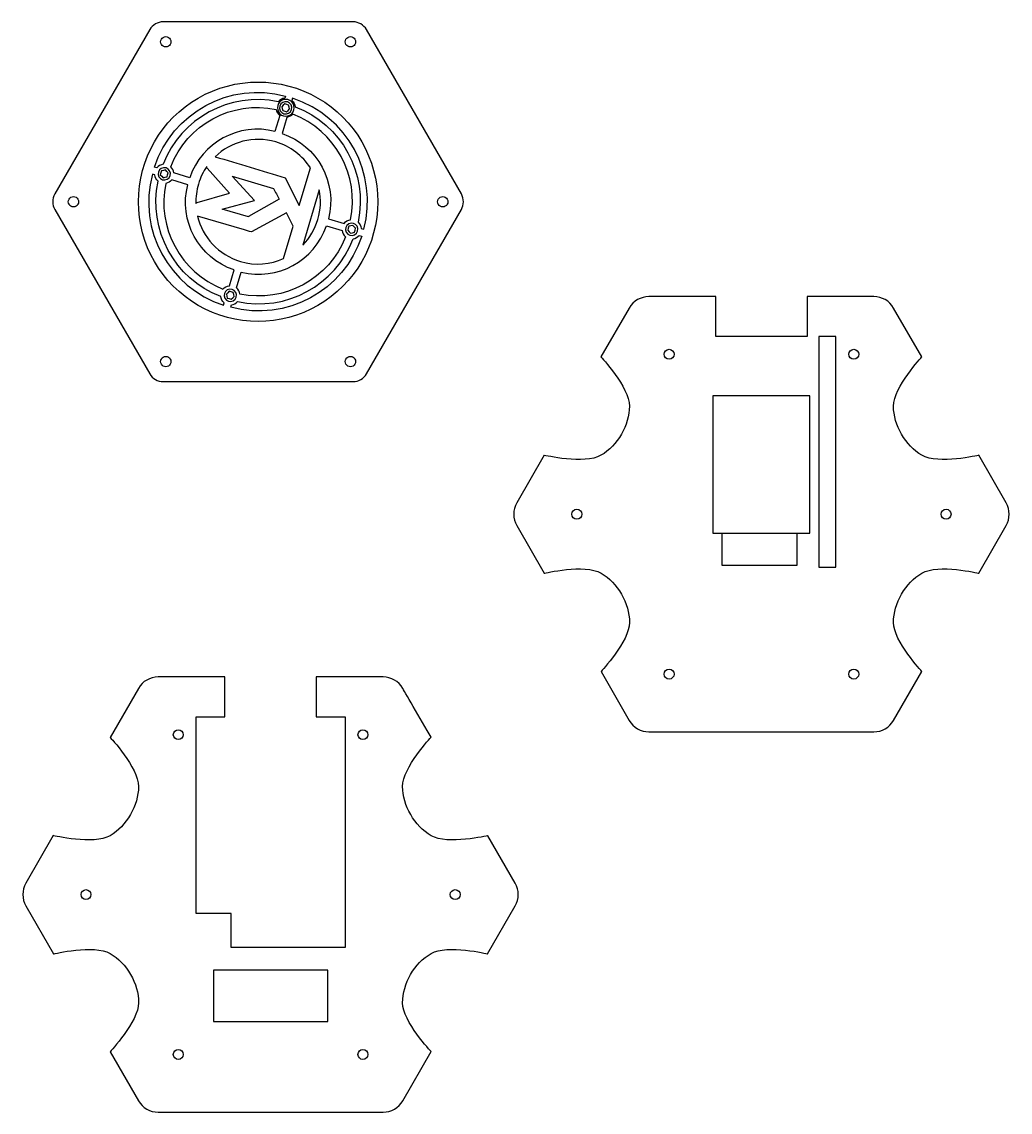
# Model space of a CAD drawing. Extents: x -1 to 378, y 24 to 215.
# Drawn here: x 204.9 to 378, y 24.3 to 215.2 of the extents above; entities that cross this region are included whole.
import ezdxf

# ---------------------------------------------------------------- set-up
doc = ezdxf.new("R2010")
doc.units = 0
doc.layers.add('Layer_1', color=7, linetype='CONTINUOUS')

msp = doc.modelspace()

# ---------------------------------------------------------------- linework, layer by layer
at = {"layer": 'Layer_1', "color": 7}
for p, q in [((262.934968, 215.189214), (229.708668, 215.189214)), ((281.910868, 185.050254), (265.297708, 213.825094)), ((229.252982, 211.684736), (229.252982, 211.684736)), ((261.583012, 211.684736), (261.583012, 211.684736)), ((213.088007, 183.686131), (213.088007, 183.686131)), ((225.364723, 183.686131), (225.364723, 183.686131)), ((277.748022, 183.686131), (277.748022, 183.686131)), ((265.297708, 153.54718), (281.910868, 182.322007)), ((326.455368, 167.073956), (314.764768, 167.073956)), ((326.455368, 160.073956), (326.455368, 167.073956)), ((354.145968, 167.073956), (342.455368, 167.073956)), ((342.455368, 167.073956), (342.455368, 160.073956)), ((311.300668, 165.073956), (306.357988, 156.509136)), ((362.556208, 156.505566), (357.610068, 165.073956)), ((342.455368, 160.073956), (326.455368, 160.073956)), ((347.505368, 160.073246), (344.505368, 160.073246)), ((344.505368, 160.073246), (344.505368, 125.673246)), ((347.505368, 125.673246), (347.505368, 160.073246)), ((317.415368, 156.966736), (317.415368, 156.966736)), ((349.745368, 156.966736), (349.745368, 156.966736)), ((229.252982, 155.687534), (229.252982, 155.687534)), ((261.583012, 155.687534), (261.583012, 155.687534)), ((229.708668, 152.18306), (229.708668, 152.18306)), ((342.955368, 149.673246), (325.955368, 149.673246)), ((325.955368, 149.673246), (325.955368, 125.673246)), ((342.955368, 125.673246), (342.955368, 149.673246)), ((311.334188, 147.894316), (311.334188, 147.894316)), ((296.411888, 139.281596), (291.610068, 130.968446)), ((377.300668, 130.968676), (372.498818, 139.284306)), ((301.250358, 128.968116), (301.250358, 128.968116)), ((365.910358, 128.968116), (365.910358, 128.968116)), ((291.610068, 126.968446), (296.422568, 118.644376)), ((372.496498, 118.644536), (377.300668, 126.968676)), ((325.955368, 125.673246), (342.955368, 125.673246)), ((344.505368, 125.673246), (344.505368, 122.073246)), ((347.505368, 122.073246), (347.505368, 125.673246)), ((344.505368, 122.073246), (344.505368, 119.673246)), ((347.505368, 119.673246), (347.505368, 122.073246)), ((344.505368, 119.673246), (347.505368, 119.673246)), ((306.370778, 101.413966), (311.300668, 92.863716)), ((357.610068, 92.863716), (362.553758, 101.422986)), ((317.415368, 100.969526), (317.415368, 100.969526)), ((349.745368, 100.969526), (349.745368, 100.969526)), ((314.764768, 90.863716), (354.145968, 90.863716))]:
    msp.add_line(p, q, dxfattribs=at)
at = {"layer": 'Layer_1', "color": 3}
for p, q in [((250.724314, 200.573512), (250.466052, 200.328089)), ((250.982634, 200.818808), (250.724314, 200.573512)), ((251.324254, 200.717784), (250.982634, 200.818761)), ((251.100413, 202.171903), (250.991507, 201.803733)), ((251.665863, 200.616783), (251.324254, 200.717761)), ((251.749256, 200.270429), (251.665886, 200.616783)), ((252.364553, 201.798136), (252.247939, 201.403648)), ((250.104598, 198.80402), (249.275127, 195.998671)), ((250.115022, 200.431876), (250.115022, 200.431876)), ((250.466052, 200.328089), (250.466052, 200.328089)), ((250.466052, 200.328089), (250.549306, 199.981664)), ((250.549306, 199.981664), (250.632676, 199.635345)), ((250.6327, 199.635345), (250.974308, 199.534368)), ((250.974308, 199.534321), (251.315952, 199.433344)), ((251.315952, 199.433332), (251.574283, 199.678627)), ((251.574283, 199.678627), (251.832545, 199.924051)), ((251.832545, 199.924051), (251.749291, 200.270429)), ((251.376503, 198.456534), (250.539266, 195.624891)), ((249.414349, 194.145015), (249.414349, 194.145015)), ((228.185301, 189.715482), (228.185301, 189.715482)), ((228.557949, 189.605293), (228.185301, 189.715482)), ((229.394591, 189.083745), (229.293614, 188.742124)), ((229.740945, 189.167127), (229.394591, 189.083756)), ((230.087323, 189.250416), (229.740945, 189.167162)), ((230.087323, 189.250416), (230.087323, 189.250416)), ((230.332747, 188.992154), (230.087323, 189.250416)), ((230.191122, 189.601446), (230.191122, 189.601446)), ((231.00828, 189.823351), (231.00828, 189.823351)), ((237.295281, 189.724636), (237.340406, 189.877419)), ((237.427274, 189.589412), (237.295281, 189.724636)), ((237.340499, 189.877419), (237.340639, 189.877419)), ((241.316205, 185.159344), (237.427274, 189.589412)), ((253.512581, 183.017821), (255.466895, 189.627355)), ((227.82268, 188.489273), (227.82268, 188.489273)), ((228.211256, 188.374304), (227.82268, 188.489273)), ((229.192566, 188.400516), (229.437862, 188.142184)), ((229.293555, 188.742124), (229.192578, 188.400516)), ((229.437862, 188.142184), (229.683285, 187.883923)), ((229.683285, 187.883923), (230.02971, 187.967176)), ((230.02971, 187.967188), (230.376029, 188.050558)), ((230.578042, 188.733834), (230.332747, 188.992154)), ((230.376029, 188.05057), (230.477006, 188.392214)), ((230.477053, 188.392214), (230.57803, 188.733834)), ((233.995936, 186.663951), (231.185223, 187.495032)), ((234.358545, 187.890161), (231.56376, 188.716542)), ((241.778497, 188.158322), (249.003071, 186.022116)), ((245.677001, 183.876874), (241.778497, 188.158322)), ((251.059707, 187.862351), (253.512581, 183.017821)), ((230.140668, 186.901749), (230.140668, 186.901749)), ((249.003071, 186.022116), (249.003141, 186.022116)), ((257.025796, 185.783304), (254.164339, 176.105134)), ((235.417803, 183.374529), (235.449752, 183.482969)), ((235.449729, 183.482969), (235.634077, 183.524713)), ((235.634077, 183.524759), (241.316205, 185.159344)), ((240.055085, 182.375717), (245.677001, 183.876874)), ((250.01008, 184.149746), (244.629158, 181.092058)), ((244.610396, 181.028813), (240.055085, 182.375717)), ((251.270279, 181.713943), (245.135233, 178.384422)), ((252.443143, 179.400677), (251.270279, 181.713943)), ((235.707757, 181.171931), (235.707757, 181.171931)), ((243.933615, 178.739719), (235.707757, 181.171931)), ((244.629158, 181.092058), (244.610385, 181.02886)), ((258.285173, 179.482089), (261.034181, 178.669268)), ((258.647749, 180.70831), (261.38083, 179.9002)), ((262.516111, 180.53617), (262.516111, 180.53617)), ((262.910213, 179.545322), (262.563794, 179.462068)), ((262.910213, 179.545357), (262.910213, 179.545357)), ((263.155606, 179.287095), (262.910213, 179.545357)), ((263.014004, 179.896352), (263.014004, 179.896352)), ((244.441872, 178.589431), (243.933615, 178.739719)), ((244.833876, 178.473529), (244.441872, 178.589431)), ((245.135233, 178.384422), (244.833876, 178.473505)), ((250.765509, 173.726932), (252.443143, 179.400677)), ((262.015421, 178.695411), (262.260748, 178.437091)), ((262.116447, 179.037066), (262.015423, 178.695411)), ((262.217441, 179.378675), (262.116452, 179.037066)), ((262.563794, 179.462068), (262.217441, 179.378698)), ((262.260748, 178.437091), (262.506173, 178.178829)), ((262.506173, 178.178864), (262.852558, 178.262118)), ((262.852558, 178.262153), (263.198912, 178.345523)), ((263.400932, 179.028775), (263.155606, 179.287095)), ((263.198912, 178.345546), (263.299901, 178.687155)), ((263.299905, 178.687155), (263.400929, 179.028775)), ((264.008144, 177.789938), (264.458453, 177.656802)), ((264.386615, 179.011425), (264.820996, 178.882988)), ((264.458453, 177.656802), (264.458453, 177.656802)), ((264.820996, 178.882988), (264.820996, 178.882988)), ((254.164339, 176.105134), (254.164339, 176.105134)), ((261.639582, 177.55916), (261.639582, 177.55916)), ((241.286425, 168.980861), (242.104446, 171.74737)), ((242.542846, 168.580765), (243.368621, 171.373614)), ((240.409928, 167.608992), (240.409928, 167.608992)), ((241.01922, 167.750629), (240.760959, 167.505193)), ((240.760959, 167.505193), (240.760959, 167.505193)), ((240.760959, 167.505193), (240.844212, 167.158816)), ((240.844212, 167.158816), (240.927583, 166.812461)), ((240.927606, 166.812461), (241.26925, 166.711484)), ((241.27754, 167.995948), (241.01922, 167.750629)), ((241.26925, 166.711461), (241.610858, 166.610483)), ((241.61916, 167.894924), (241.27754, 167.995901)), ((241.610858, 166.610437), (241.86919, 166.855767)), ((241.960804, 167.7939), (241.61916, 167.894877)), ((241.86919, 166.855767), (242.127452, 167.101156)), ((242.044163, 167.44758), (241.960792, 167.7939)), ((242.127452, 167.101156), (242.044198, 167.44758)), ((240.279124, 165.574067), (240.399469, 165.981101)), ((241.543299, 165.200358), (241.671445, 165.633651))]:
    msp.add_line(p, q, dxfattribs=at)
at = {"layer": 'Layer_1', "color": 1}
for p, q in [((249.694147, 200.138325), (249.694147, 200.138325)), ((327.577748, 125.647406), (340.653614, 125.647406)), ((327.577748, 119.983713), (327.577748, 125.647406)), ((340.653614, 125.647406), (340.653614, 119.983713)), ((340.653614, 119.983713), (327.577748, 119.983713)), ((240.501508, 100.470386), (228.810908, 100.470386)), ((240.501508, 93.470386), (240.501508, 100.470386)), ((268.192108, 100.470386), (256.501508, 100.470386)), ((256.501508, 100.470386), (256.501508, 93.470386)), ((225.346808, 98.470386), (220.399638, 89.897906)), ((271.656208, 98.470426), (271.656208, 98.470386)), ((235.451508, 59.070386), (235.451508, 93.470386)), ((235.451508, 93.470386), (240.501508, 93.470386)), ((256.501508, 93.470386), (261.551508, 93.470386)), ((261.551508, 93.470386), (261.551508, 59.070386)), ((231.474538, 90.363626), (231.474538, 90.363626)), ((263.804518, 90.363626), (263.804518, 90.363626)), ((225.380288, 81.291226), (225.380288, 81.291226)), ((210.461448, 72.684496), (205.656208, 64.365286)), ((291.346808, 64.365306), (286.546488, 72.676786)), ((215.309528, 62.365016), (215.309528, 62.365016)), ((279.969528, 62.365016), (279.969528, 62.365016)), ((205.656208, 60.365286), (210.499198, 51.976986)), ((286.509928, 51.987586), (291.346808, 60.365306)), ((241.624448, 59.070386), (235.451508, 59.070386)), ((241.624448, 53.070386), (241.624448, 59.070386)), ((261.551508, 59.070386), (261.551508, 53.070386)), ((258.551508, 53.070386), (241.624448, 53.070386)), ((261.551508, 53.070386), (258.551508, 53.070386)), ((238.501508, 49.145016), (238.501508, 40.145016)), ((258.501508, 49.145016), (238.501508, 49.145016)), ((258.501508, 40.145016), (258.501508, 49.145016)), ((238.501508, 40.145016), (258.501508, 40.145016)), ((220.393468, 34.839596), (225.346808, 26.260156)), ((271.656208, 26.260156), (276.631138, 34.876986)), ((231.474538, 34.366416), (231.474538, 34.366416)), ((263.804518, 34.366416), (263.804518, 34.366416)), ((228.810908, 24.260156), (268.192108, 24.260156))]:
    msp.add_line(p, q, dxfattribs=at)
at = {"layer": 'Layer_1', "color": 7}
for points in [[(229.708668, 215.189214), (228.73396, 215.189214), (227.833293, 214.669215), (227.345938, 213.825094)], [(265.297708, 213.825094), (264.810351, 214.669218), (263.909679, 215.189218), (262.934968, 215.189214)], [(227.345938, 213.825094), (227.345938, 213.825094), (210.732782, 185.050254), (210.732782, 185.050254)], [(229.252982, 211.684736), (229.252982, 212.007649), (229.425254, 212.306033), (229.704905, 212.46749)], [(229.704905, 212.46749), (229.984556, 212.628946), (230.3291, 212.628946), (230.608751, 212.46749)], [(230.608751, 212.46749), (230.888402, 212.306033), (231.060674, 212.007649), (231.060674, 211.684736)], [(261.583012, 211.684736), (261.583012, 212.007649), (261.755284, 212.306033), (262.034935, 212.46749)], [(262.034935, 212.46749), (262.314586, 212.628946), (262.65913, 212.628946), (262.938781, 212.46749)], [(262.938781, 212.46749), (263.218432, 212.306033), (263.390704, 212.007649), (263.390704, 211.684736)], [(229.704905, 210.901982), (229.425254, 211.063439), (229.252982, 211.361823), (229.252982, 211.684736)], [(230.608751, 210.901982), (230.3291, 210.740526), (229.984556, 210.740526), (229.704905, 210.901982)], [(231.060674, 211.684736), (231.060674, 211.361823), (230.888402, 211.063439), (230.608751, 210.901982)], [(262.034935, 210.901982), (261.755284, 211.063439), (261.583012, 211.361823), (261.583012, 211.684736)], [(262.938781, 210.901982), (262.65913, 210.740526), (262.314586, 210.740526), (262.034935, 210.901982)], [(263.390704, 211.684736), (263.390704, 211.361823), (263.218432, 211.063439), (262.938781, 210.901982)], [(235.843285, 201.835533), (242.327442, 205.579163), (250.316253, 205.579163), (256.80041, 201.835533)], [(225.364723, 183.686131), (225.364723, 191.17339), (229.359128, 198.091904), (235.843285, 201.835533)], [(256.80041, 201.835533), (263.284567, 198.091904), (267.278973, 191.17339), (267.278973, 183.686131)], [(210.732782, 185.050254), (210.245427, 184.206131), (210.245427, 183.166129), (210.732782, 182.322007)], [(213.088007, 183.686131), (213.088007, 184.009044), (213.260279, 184.307428), (213.53993, 184.468885)], [(213.53993, 182.903377), (213.260279, 183.064834), (213.088007, 183.363218), (213.088007, 183.686131)], [(213.53993, 184.468885), (213.819581, 184.630341), (214.164125, 184.630341), (214.443776, 184.468885)], [(214.443776, 184.468885), (214.723427, 184.307428), (214.895699, 184.009044), (214.895699, 183.686131)], [(214.895699, 183.686131), (214.895699, 183.363218), (214.723427, 183.064834), (214.443776, 182.903377)], [(235.843285, 165.536728), (229.359128, 169.280358), (225.364723, 176.198871), (225.364723, 183.686131)], [(267.278973, 183.686131), (267.278973, 176.198871), (263.284567, 169.280358), (256.80041, 165.536728)], [(277.748022, 183.686131), (277.748022, 184.009044), (277.920294, 184.307428), (278.199945, 184.468885)], [(278.199945, 182.903377), (277.920294, 183.064834), (277.748022, 183.363218), (277.748022, 183.686131)], [(278.199945, 184.468885), (278.479596, 184.630341), (278.82414, 184.630341), (279.103791, 184.468885)], [(279.103791, 184.468885), (279.383442, 184.307428), (279.555714, 184.009044), (279.555714, 183.686131)], [(279.555714, 183.686131), (279.555714, 183.363218), (279.383442, 183.064834), (279.103791, 182.903377)], [(281.910868, 182.322007), (282.398222, 183.166129), (282.398222, 184.206131), (281.910868, 185.050254)], [(210.732782, 182.322007), (210.732782, 182.322007), (227.345938, 153.54718), (227.345938, 153.54718)], [(214.443776, 182.903377), (214.164125, 182.741921), (213.819581, 182.741921), (213.53993, 182.903377)], [(279.103791, 182.903377), (278.82414, 182.741921), (278.479596, 182.741921), (278.199945, 182.903377)], [(314.764768, 167.073956), (313.335708, 167.073956), (312.014958, 166.311696), (311.300668, 165.073956)], [(357.610068, 165.073956), (356.895538, 166.311556), (355.575028, 167.073956), (354.145968, 167.073956)], [(256.80041, 165.536728), (250.316253, 161.793098), (242.327442, 161.793098), (235.843285, 165.536728)], [(229.704905, 156.470288), (229.984556, 156.631744), (230.3291, 156.631744), (230.608751, 156.470288)], [(262.034935, 156.470288), (262.314586, 156.631744), (262.65913, 156.631744), (262.938781, 156.470288)], [(317.415368, 156.966736), (317.415368, 157.449976), (317.807118, 157.841726), (318.290368, 157.841726)], [(318.290368, 156.091736), (317.807108, 156.091736), (317.415368, 156.483486), (317.415368, 156.966736)], [(318.290368, 157.841726), (318.773618, 157.841726), (319.165368, 157.449976), (319.165368, 156.966736)], [(319.165368, 156.966736), (319.165368, 156.483486), (318.773628, 156.091736), (318.290368, 156.091736)], [(349.745368, 156.966736), (349.745368, 157.449976), (350.137118, 157.841726), (350.620368, 157.841726)], [(350.620368, 156.091736), (350.137108, 156.091736), (349.745368, 156.483486), (349.745368, 156.966736)], [(350.620368, 157.841726), (351.103618, 157.841726), (351.495368, 157.449976), (351.495368, 156.966736)], [(351.495368, 156.966736), (351.495368, 156.483486), (351.103628, 156.091736), (350.620368, 156.091736)], [(229.252982, 155.687534), (229.252982, 156.010447), (229.425254, 156.308831), (229.704905, 156.470288)], [(229.704905, 154.90478), (229.425254, 155.066237), (229.252982, 155.364621), (229.252982, 155.687534)], [(230.608751, 154.90478), (230.3291, 154.743324), (229.984556, 154.743324), (229.704905, 154.90478)], [(230.608751, 156.470288), (230.888402, 156.308831), (231.060674, 156.010447), (231.060674, 155.687534)], [(231.060674, 155.687534), (231.060674, 155.364621), (230.888402, 155.066237), (230.608751, 154.90478)], [(261.583012, 155.687534), (261.583012, 156.010447), (261.755284, 156.308831), (262.034935, 156.470288)], [(262.034935, 154.90478), (261.755284, 155.066237), (261.583012, 155.364621), (261.583012, 155.687534)], [(262.938781, 154.90478), (262.65913, 154.743324), (262.314586, 154.743324), (262.034935, 154.90478)], [(262.938781, 156.470288), (263.218432, 156.308831), (263.390704, 156.010447), (263.390704, 155.687534)], [(263.390704, 155.687534), (263.390704, 155.364621), (263.218432, 155.066237), (262.938781, 154.90478)], [(306.357988, 156.509136), (306.357988, 156.509136), (311.333838, 151.210566), (311.334188, 147.894316)], [(357.579258, 147.895026), (357.580078, 151.210166), (362.556208, 156.505566), (362.556208, 156.505566)], [(227.345938, 153.54718), (227.833293, 152.703059), (228.73396, 152.183059), (229.708668, 152.18306)], [(262.934968, 152.18306), (263.909679, 152.183056), (264.810351, 152.703056), (265.297708, 153.54718)], [(229.708668, 152.18306), (229.708668, 152.18306), (262.934968, 152.18306), (262.934968, 152.18306)], [(311.334188, 147.894316), (311.334538, 144.578506), (309.232218, 140.937216), (306.360478, 139.279596)], [(362.552968, 139.280306), (359.681058, 140.937636), (357.578438, 144.579216), (357.579258, 147.895026)], [(306.360478, 139.279596), (303.488398, 137.621786), (296.411888, 139.281596), (296.411888, 139.281596)], [(372.498818, 139.284306), (372.498818, 139.284306), (365.424418, 137.623246), (362.552968, 139.280306)], [(291.610068, 130.968446), (290.895538, 129.730846), (290.894808, 128.205626), (291.610068, 126.968446)], [(301.250358, 128.968116), (301.250358, 129.451366), (301.642098, 129.843116), (302.125358, 129.843116)], [(302.125358, 129.843116), (302.608618, 129.843116), (303.000358, 129.451366), (303.000358, 128.968116)], [(365.910358, 128.968116), (365.910358, 129.451356), (366.302118, 129.843126), (366.785358, 129.843126)], [(366.785358, 129.843126), (367.268608, 129.843126), (367.660368, 129.451366), (367.660368, 128.968116)], [(377.300668, 126.968676), (378.015198, 128.206276), (378.015288, 129.731126), (377.300668, 130.968676)], [(302.125358, 128.093126), (301.642108, 128.093126), (301.250358, 128.484876), (301.250358, 128.968116)], [(303.000358, 128.968116), (303.000358, 128.484876), (302.608608, 128.093126), (302.125358, 128.093126)], [(366.785358, 128.093116), (366.302118, 128.093116), (365.910358, 128.484876), (365.910358, 128.968116)], [(367.660368, 128.968116), (367.660368, 128.484876), (367.268598, 128.093116), (366.785358, 128.093116)], [(296.422568, 118.644376), (296.422568, 118.644376), (303.501788, 120.305696), (306.375078, 118.647376)], [(362.552928, 118.647536), (365.423638, 120.304366), (372.496498, 118.644536), (372.496498, 118.644536)], [(306.375078, 118.647376), (309.246908, 116.989906), (311.349088, 113.348466), (311.348798, 110.032656)], [(357.579218, 110.032816), (357.578688, 113.348626), (359.681108, 116.990066), (362.552928, 118.647536)], [(311.348798, 110.032656), (311.348508, 106.714986), (306.370778, 101.413966), (306.370778, 101.413966)], [(362.553758, 101.422986), (362.553758, 101.422986), (357.579748, 106.718286), (357.579218, 110.032816)], [(317.415368, 100.969526), (317.415368, 101.452786), (317.807108, 101.844526), (318.290368, 101.844526)], [(318.290368, 101.844526), (318.773628, 101.844526), (319.165368, 101.452786), (319.165368, 100.969526)], [(349.745368, 100.969526), (349.745368, 101.452786), (350.137108, 101.844526), (350.620368, 101.844526)], [(350.620368, 101.844526), (351.103628, 101.844526), (351.495368, 101.452786), (351.495368, 100.969526)], [(318.290368, 100.094526), (317.807108, 100.094526), (317.415368, 100.486266), (317.415368, 100.969526)], [(319.165368, 100.969526), (319.165368, 100.486266), (318.773628, 100.094526), (318.290368, 100.094526)], [(350.620368, 100.094526), (350.137108, 100.094526), (349.745368, 100.486266), (349.745368, 100.969526)], [(351.495368, 100.969526), (351.495368, 100.486266), (351.103628, 100.094526), (350.620368, 100.094526)], [(311.300668, 92.863716), (312.015198, 91.626116), (313.335708, 90.863716), (314.764768, 90.863716)], [(354.145968, 90.863716), (355.575028, 90.863716), (356.895318, 91.626236), (357.610068, 92.863716)]]:
    msp.add_open_spline(points, degree=3, dxfattribs=at)
at = {"layer": 'Layer_1', "color": 3}
for points in [[(228.185301, 189.715471), (231.278983, 199.304265), (241.371136, 204.790106), (251.100413, 202.171903)], [(249.835049, 201.18053), (241.365796, 202.975209), (232.808859, 198.324774), (229.707212, 190.24278)], [(231.00828, 189.823351), (233.88464, 197.215855), (241.717584, 201.471149), (249.48557, 199.8595)], [(250.991554, 201.803733), (250.538613, 201.76094), (250.119733, 201.535082), (249.835049, 201.18053)], [(251.455093, 201.160323), (250.883942, 201.329209), (250.283908, 201.003027), (250.115022, 200.431876)], [(252.183529, 199.820252), (252.352415, 200.391403), (252.026267, 200.991437), (251.455093, 201.160323)], [(252.247939, 201.403648), (252.572338, 201.124352), (252.779947, 200.729036), (252.824967, 200.302285)], [(264.820996, 178.882988), (267.439326, 188.612335), (261.953225, 198.704395), (252.364553, 201.798136)], [(249.48557, 199.8595), (249.552383, 199.444701), (249.773343, 199.066059), (250.104598, 198.80402)], [(250.115022, 200.431876), (249.946147, 199.860701), (250.272318, 199.260691), (250.843469, 199.091817)], [(250.843469, 199.091817), (251.414644, 198.92293), (252.014654, 199.249078), (252.183529, 199.820252)], [(252.404536, 199.002138), (252.138089, 198.704955), (251.772483, 198.510731), (251.376503, 198.456534)], [(262.516111, 180.53617), (264.110783, 188.315513), (259.82693, 196.152142), (252.404536, 199.002138)], [(252.824967, 200.302285), (260.956124, 197.219504), (265.638422, 188.624613), (263.824651, 180.123971)], [(249.275127, 195.998671), (242.954357, 197.613619), (236.44074, 194.072885), (234.358545, 187.890161)], [(249.414349, 194.145015), (245.530922, 195.293264), (241.515, 194.17778), (238.781524, 191.568054)], [(250.539266, 195.624891), (256.721895, 193.542789), (260.262628, 187.029184), (258.647749, 180.70831)], [(255.466895, 189.627355), (254.10156, 191.731506), (252.007844, 193.378066), (249.414349, 194.145015)], [(238.781524, 191.568054), (242.879487, 190.350438), (246.960065, 189.074545), (251.059707, 187.862351)], [(229.707212, 190.24278), (229.255228, 190.194506), (228.838574, 189.963821), (228.557949, 189.605293)], [(230.191122, 189.601446), (229.619971, 189.770297), (229.019937, 189.44415), (228.851051, 188.872963)], [(230.919557, 188.26134), (231.088444, 188.832526), (230.762261, 189.432559), (230.191122, 189.601446)], [(231.56376, 188.716542), (231.525631, 189.142757), (231.325379, 189.539425), (231.00828, 189.823351)], [(237.340604, 189.877419), (236.70334, 188.952941), (236.198605, 187.913784), (235.862978, 186.778606)], [(227.82268, 188.489215), (225.204361, 178.759868), (230.690458, 168.66782), (240.279124, 165.574067)], [(239.773072, 167.087584), (231.666136, 170.18677), (227.004076, 178.771878), (228.821469, 187.260347)], [(228.821469, 187.260347), (228.481399, 187.53737), (228.26171, 187.938865), (228.211256, 188.374304)], [(228.851051, 188.872963), (228.682165, 188.301824), (229.008347, 187.701779), (229.579498, 187.532904)], [(229.579498, 187.532904), (230.150673, 187.364018), (230.750683, 187.6902), (230.919557, 188.26134)], [(231.185223, 187.495032), (230.921866, 187.176102), (230.548332, 186.964563), (230.140668, 186.901749)], [(230.140668, 186.901749), (228.51371, 179.127013), (232.767558, 171.281662), (240.164703, 168.399647)], [(242.104446, 171.74737), (235.92178, 173.829437), (232.381058, 180.343077), (233.995936, 186.663951)], [(235.862978, 186.778606), (235.527328, 185.643451), (235.385889, 184.496986), (235.417803, 183.374529)], [(249.003141, 186.022116), (249.34426, 185.388711), (249.69522, 184.800198), (250.01008, 184.149746)], [(256.780797, 180.593702), (257.296955, 182.339687), (257.355103, 184.112421), (257.025796, 185.783304)], [(235.707757, 181.171931), (236.582307, 177.495413), (239.345994, 174.375507), (243.229363, 173.227258)], [(243.368621, 171.373614), (249.689402, 169.758666), (256.203007, 173.2994), (258.285173, 179.482089)], [(254.164339, 176.105134), (255.34915, 177.328311), (256.264411, 178.847623), (256.780797, 180.593702)], [(261.38083, 179.9002), (261.658505, 180.255043), (262.06939, 180.484702), (262.516111, 180.53617)], [(263.014004, 179.896352), (262.442825, 180.065227), (261.842787, 179.739044), (261.673905, 179.167905)], [(263.742448, 178.556281), (263.91133, 179.127432), (263.585149, 179.727466), (263.014004, 179.896352)], [(263.824651, 180.123971), (264.145467, 179.839754), (264.348245, 179.440579), (264.386615, 179.011425)], [(264.458453, 177.656802), (261.36477, 168.067996), (251.272588, 162.582132), (241.543299, 165.200358)], [(261.034181, 178.669268), (261.084436, 178.235836), (261.302312, 177.836113), (261.639582, 177.55916)], [(261.673905, 179.167905), (261.505056, 178.59673), (261.831204, 177.99672), (262.402382, 177.827834)], [(262.402382, 177.827834), (262.973527, 177.658959), (263.573565, 177.985107), (263.742448, 178.556281)], [(262.962767, 177.196516), (263.370756, 177.259131), (263.744521, 177.470799), (264.008144, 177.789938)], [(242.725643, 166.209279), (251.245338, 164.361244), (259.872902, 169.046473), (262.962767, 177.196516)], [(261.639582, 177.55916), (258.761117, 170.146484), (250.900732, 165.884217), (243.114907, 167.521471)], [(243.229363, 173.227258), (245.822882, 172.460414), (248.475331, 172.703832), (250.765509, 173.726932)], [(240.164703, 168.399647), (240.448139, 168.729898), (240.851652, 168.939887), (241.286425, 168.980861)], [(241.749999, 168.337428), (241.178848, 168.506314), (240.578815, 168.180167), (240.409928, 167.608992)], [(242.47847, 166.997369), (242.647356, 167.568543), (242.321174, 168.168588), (241.749999, 168.337428)], [(243.114907, 167.521471), (243.06092, 167.932155), (242.856447, 168.310726), (242.542846, 168.580765)], [(240.399469, 165.981101), (240.054654, 166.253845), (239.829437, 166.652845), (239.773072, 167.087584)], [(240.409928, 167.608992), (240.241054, 167.037841), (240.567236, 166.437808), (241.138411, 166.268921)], [(241.138411, 166.268921), (241.70955, 166.100047), (242.309595, 166.426229), (242.47847, 166.997369)], [(241.671445, 165.633651), (242.080589, 165.68962), (242.457342, 165.89534), (242.725643, 166.209279)]]:
    msp.add_open_spline(points, degree=3, dxfattribs=at)
at = {"layer": 'Layer_1', "color": 1}
for points in [[(250.428447, 201.410171), (249.974061, 201.14783), (249.694147, 200.663005), (249.694147, 200.138325)], [(251.897048, 201.410171), (251.442662, 201.672511), (250.882834, 201.672511), (250.428447, 201.410171)], [(252.631349, 200.138325), (252.631349, 200.663005), (252.351435, 201.14783), (251.897048, 201.410171)], [(249.694147, 200.138325), (249.694147, 199.613644), (249.974061, 199.128819), (250.428447, 198.866479)], [(250.428447, 198.866479), (250.882834, 198.604139), (251.442662, 198.604139), (251.897048, 198.866479)], [(251.897048, 198.866479), (252.351435, 199.128819), (252.631349, 199.613644), (252.631349, 200.138325)], [(228.810908, 100.470386), (227.381848, 100.470386), (226.061338, 99.707996), (225.346808, 98.470386)], [(271.656208, 98.470386), (270.941678, 99.707996), (269.621168, 100.470386), (268.192108, 100.470386)], [(276.599058, 89.906236), (274.916148, 92.821116), (271.656208, 98.470426), (271.656208, 98.470426)], [(220.399638, 89.897906), (220.399638, 89.897906), (225.378618, 84.605866), (225.380288, 81.291226)], [(231.474538, 90.363626), (231.474538, 90.839686), (231.860458, 91.225606), (232.336518, 91.225606)], [(232.336518, 89.501646), (231.860458, 89.501646), (231.474538, 89.887566), (231.474538, 90.363626)], [(232.336518, 91.225606), (232.812578, 91.225606), (233.198498, 90.839686), (233.198498, 90.363626)], [(233.198498, 90.363626), (233.198498, 89.887566), (232.812578, 89.501646), (232.336518, 89.501646)], [(263.804518, 90.363626), (263.804518, 90.839686), (264.190448, 91.225606), (264.666508, 91.225606)], [(264.666508, 89.501646), (264.190448, 89.501646), (263.804518, 89.887566), (263.804518, 90.363626)], [(264.666508, 91.225606), (265.142558, 91.225606), (265.528488, 90.839676), (265.528488, 90.363626)], [(265.528488, 90.363626), (265.528488, 89.887576), (265.142558, 89.501646), (264.666508, 89.501646)], [(271.625348, 81.291516), (271.625348, 84.607326), (276.599058, 89.906236), (276.599058, 89.906236)], [(225.380288, 81.291226), (225.382288, 77.975416), (223.278808, 74.333246), (220.406568, 72.676496)], [(276.599058, 72.676786), (273.727478, 74.334696), (271.625348, 77.975706), (271.625348, 81.291516)], [(220.406568, 72.676496), (217.534988, 71.020136), (210.461448, 72.684496), (210.461448, 72.684496)], [(286.546488, 72.676786), (286.546488, 72.676786), (279.470638, 71.018876), (276.599058, 72.676786)], [(205.656208, 64.365286), (204.941678, 63.127686), (204.941678, 61.602896), (205.656208, 60.365286)], [(215.309528, 62.365016), (215.309528, 62.841076), (215.695448, 63.227006), (216.171508, 63.227006)], [(216.171508, 63.227006), (216.647568, 63.227006), (217.033488, 62.841076), (217.033488, 62.365016)], [(279.969528, 62.365016), (279.969528, 62.841076), (280.355458, 63.227006), (280.831518, 63.227006)], [(280.831518, 63.227006), (281.307568, 63.227006), (281.693498, 62.841066), (281.693498, 62.365016)], [(291.346808, 60.365306), (292.061338, 61.602916), (292.061528, 63.127816), (291.346808, 64.365306)], [(216.171508, 61.503036), (215.695458, 61.503036), (215.309528, 61.888966), (215.309528, 62.365016)], [(217.033488, 62.365016), (217.033488, 61.888966), (216.647558, 61.503036), (216.171508, 61.503036)], [(280.831518, 61.503036), (280.355468, 61.503036), (279.969528, 61.888966), (279.969528, 62.365016)], [(281.693498, 62.365016), (281.693498, 61.888966), (281.307568, 61.503036), (280.831518, 61.503036)], [(210.499198, 51.976986), (210.499198, 51.976986), (217.551348, 53.688016), (220.421218, 52.043986)], [(276.599058, 52.043986), (279.464818, 53.687676), (286.509928, 51.987586), (286.509928, 51.987586)], [(220.421218, 52.043986), (223.298378, 50.395786), (225.401028, 46.745056), (225.394928, 43.429256)], [(271.625348, 43.429256), (271.615348, 46.745056), (273.722778, 50.394256), (276.599058, 52.043986)], [(225.394928, 43.429256), (225.388928, 40.116036), (220.393468, 34.839596), (220.393468, 34.839596)], [(276.631138, 34.876986), (276.631138, 34.876986), (271.635188, 40.126086), (271.625348, 43.429256)], [(231.474538, 34.366416), (231.474538, 34.842476), (231.860458, 35.228396), (232.336518, 35.228396)], [(232.336518, 35.228396), (232.812578, 35.228396), (233.198498, 34.842476), (233.198498, 34.366416)], [(263.804518, 34.366416), (263.804518, 34.842476), (264.190448, 35.228396), (264.666508, 35.228396)], [(264.666508, 35.228396), (265.142558, 35.228396), (265.528488, 34.842466), (265.528488, 34.366416)], [(232.336518, 33.504436), (231.860458, 33.504436), (231.474538, 33.890356), (231.474538, 34.366416)], [(233.198498, 34.366416), (233.198498, 33.890356), (232.812578, 33.504436), (232.336518, 33.504436)], [(264.666508, 33.504436), (264.190448, 33.504436), (263.804518, 33.890356), (263.804518, 34.366416)], [(265.528488, 34.366416), (265.528488, 33.890366), (265.142558, 33.504436), (264.666508, 33.504436)], [(225.346808, 26.260156), (226.061338, 25.022546), (227.381848, 24.260156), (228.810908, 24.260156)], [(268.192108, 24.260156), (269.621168, 24.260156), (270.941678, 25.022546), (271.656208, 26.260156)]]:
    msp.add_open_spline(points, degree=3, dxfattribs=at)

doc.saveas('drawing.dxf')
